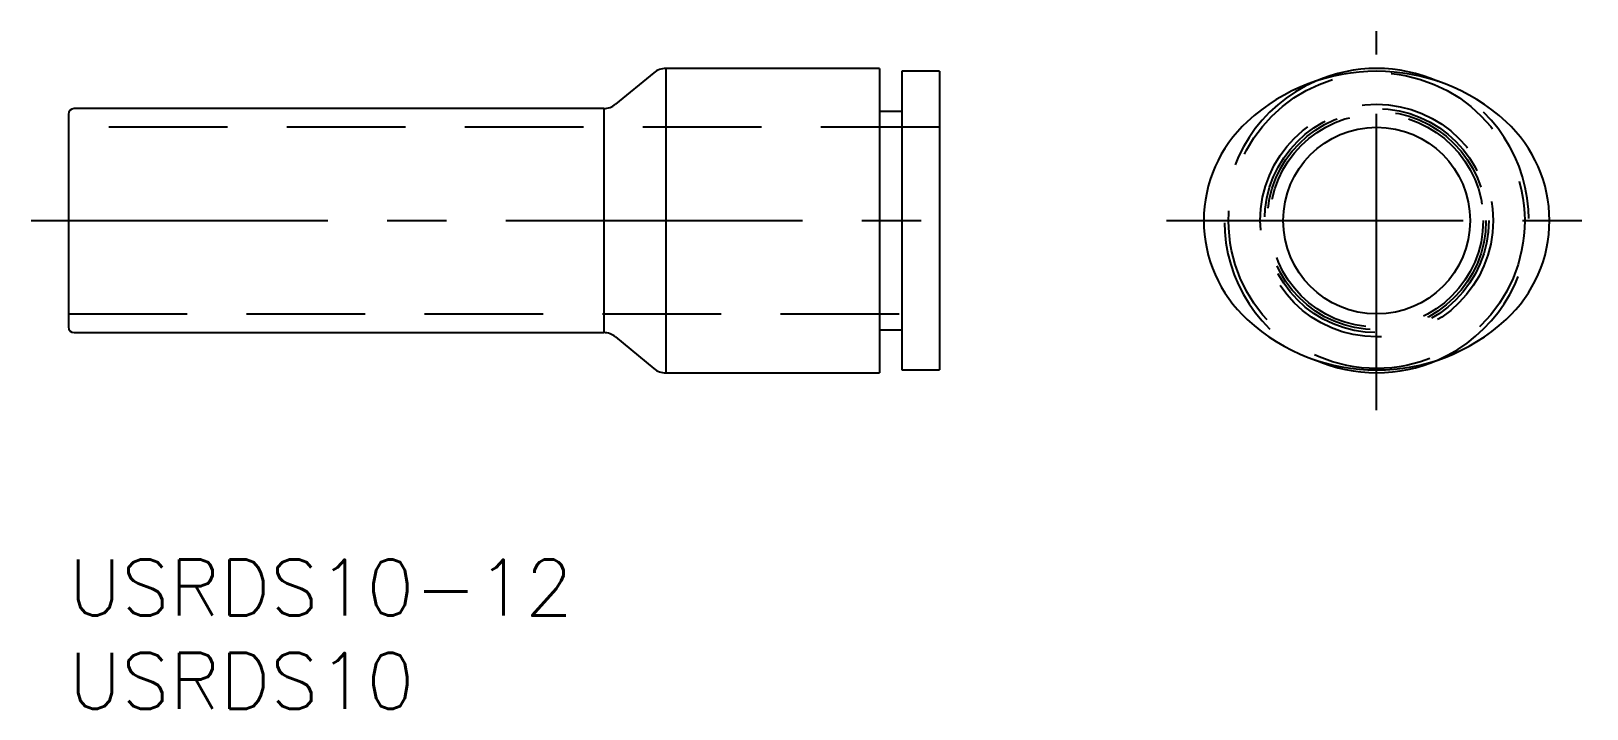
# Model space of a CAD drawing. Extents: x -2 to 81.3, y -8 to 28.3.
import ezdxf

# ---------------------------------------------------------------- set-up
doc = ezdxf.new("R2010")
doc.units = 0
doc.header["$LTSCALE"] = 0.5
doc.linetypes.add('CENTER', pattern=[50.8, 31.75, -6.35, 6.35, -6.35])
doc.linetypes.add('DASHED', pattern=[19.05, 12.7, -6.35])
for name, color, linetype in [('MSM_CENTER', 1, 'CENTER'), ('MSM_CONTINUOUS', 7, 'CONTINUOUS'), ('MSM_DASHED', 4, 'DASHED'), ('MSM_PART_NUMBER', 7, 'CONTINUOUS')]:
    doc.layers.add(name, color=color, linetype=linetype)
doc.styles.get("Standard").update_dxf_attribs({"font": 'txt.shx', "height": 3, "bigfont": 'bigfont.shx'})

msp = doc.modelspace()

# ---------------------------------------------------------------- linework, layer by layer
at = {"layer": 'MSM_CENTER'}
for p, q in [((70, 8), (70, 28.3)), ((-2, 18.15), (48.6, 18.15)), ((58.75, 18.15), (81.25, 18.15))]:
    msp.add_line(p, q, dxfattribs=at)
at = {"layer": 'MSM_CONTINUOUS'}
for p, q in [((31.323, 26.071), (29.277, 24.379)), ((43.4, 26.3), (31.96, 26.3)), ((31.96, 26.3), (31.96, 10)), ((43.4, 26.3), (43.4, 10)), ((46.6, 26.15), (44.6, 26.15)), ((44.6, 26.15), (44.6, 10.15)), ((46.6, 26.15), (46.6, 10.15)), ((28.64, 24.15), (0.3, 24.15)), ((28.64, 24.15), (28.64, 12.15)), ((0, 23.85), (0, 12.45)), ((44.6, 24), (43.4, 24)), ((0.3, 12.15), (28.64, 12.15)), ((29.277, 11.921), (31.323, 10.229)), ((43.4, 12.3), (44.6, 12.3)), ((31.96, 10), (43.4, 10)), ((44.6, 10.15), (46.6, 10.15))]:
    msp.add_line(p, q, dxfattribs=at)
msp.add_circle((70, 18.15), 5, dxfattribs=at)
for centre, radius, start, end in [((31.96, 25.3), 1, 90, 129.58813), ((70, 15.923), 10.227, 47.36461, 132.63539), ((70, 18.15), 8.15, 66.18338, 113.81662), ((0.3, 23.85), 0.3, 90, 180), ((28.64, 25.15), 1, 270, 309.58813), ((67.95, 18.15), 7.2, 132.63539, 227.36461), ((72.05, 18.15), 7.2, 312.63539, 47.36461), ((70, 20.377), 10.227, 227.36461, 312.63539), ((0.3, 12.45), 0.3, 180, 270), ((28.64, 11.15), 1, 50.41187, 90), ((31.96, 11), 1, 230.41187, 270), ((70, 18.15), 8.15, 246.18338, 293.81662)]:
    msp.add_arc(centre, radius, start, end, dxfattribs=at)
at = {"layer": 'MSM_DASHED'}
for p, q in [((46.6, 23.15), (0, 23.15)), ((0, 13.15), (46.6, 13.15))]:
    msp.add_line(p, q, dxfattribs=at)
for radius in [7.921, 6.229, 6, 5.85, 5.7]:
    msp.add_circle((70, 18.15), radius, dxfattribs=at)
for start, end in [(113.81662, 246.18338), (293.81662, 66.18338)]:
    msp.add_arc((70, 18.15), 8.15, start, end, dxfattribs=at)

# ---------------------------------------------------------------- texts
at = {"layer": 'MSM_PART_NUMBER'}
for s, p in [('USRDS10-12', (0, -3)), ('USRDS10', (0, -8))]:
    msp.add_text(s, height=3, dxfattribs=at).set_placement(p)

doc.saveas('drawing.dxf')
